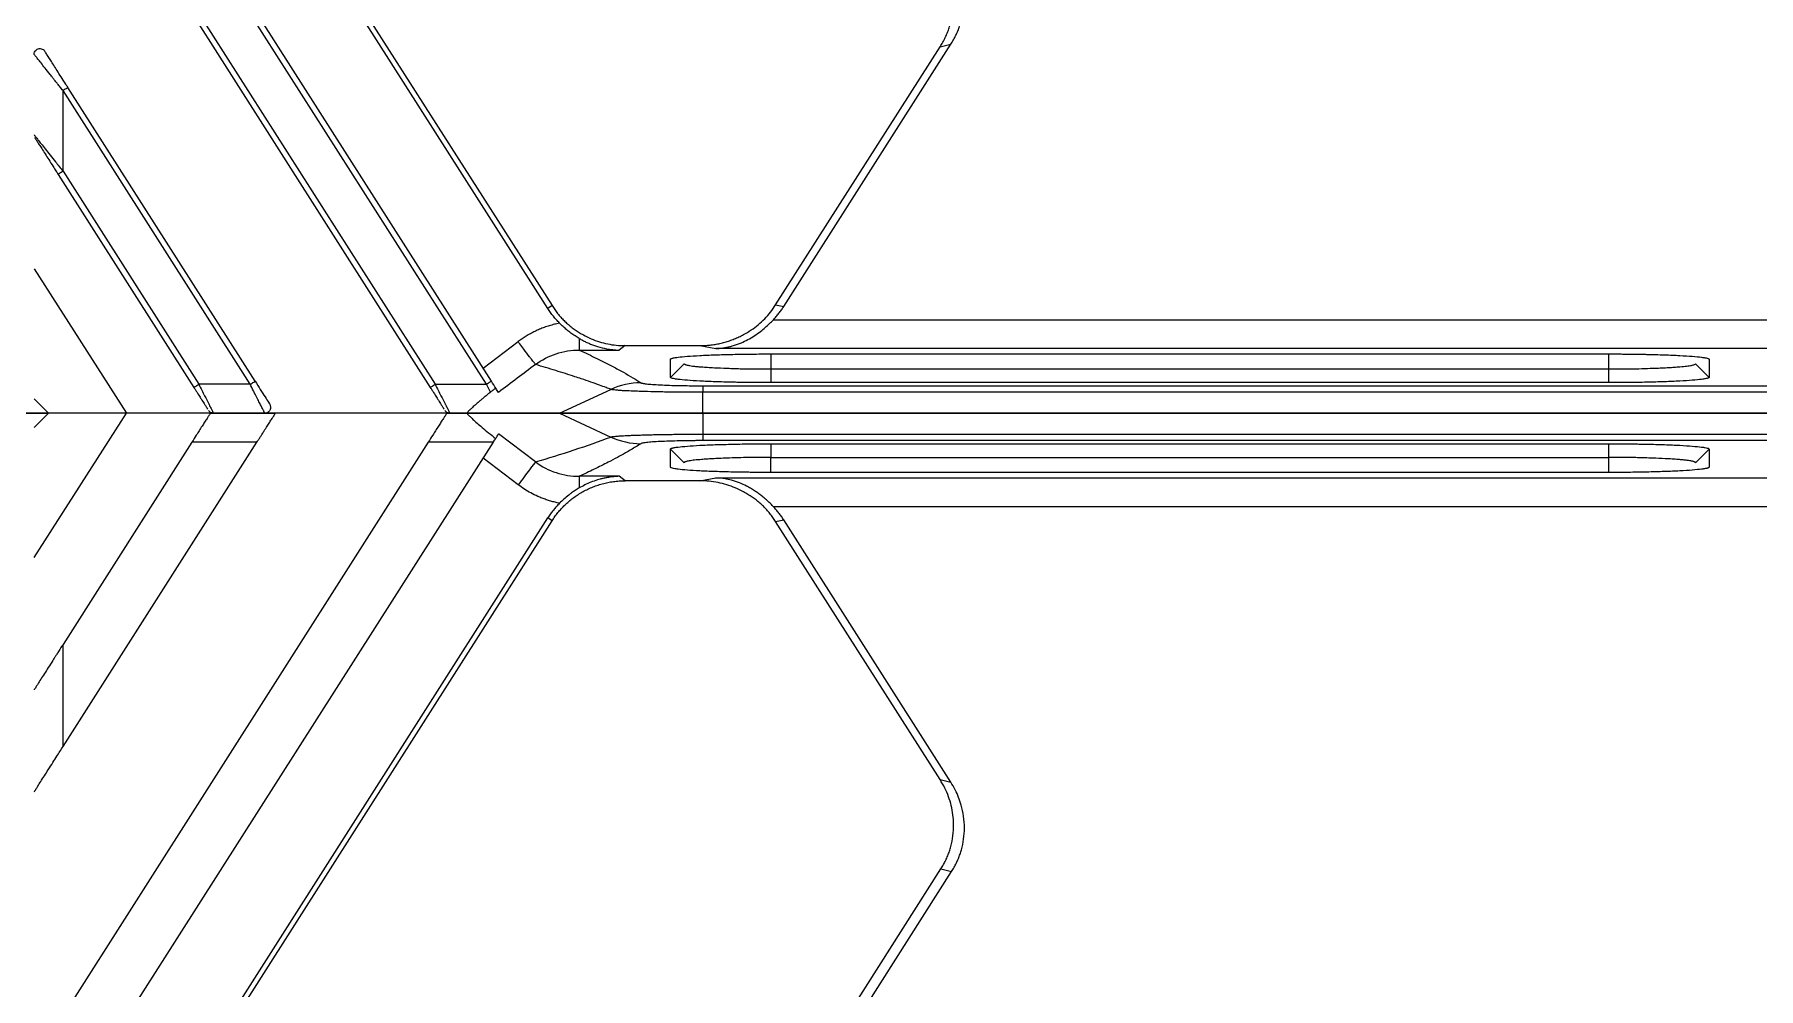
# Model space of a CAD drawing. Header units: millimetres. Extents: x 620 to 19791, y 2539 to 6969.
# Drawn here: x 17327 to 17386.6, y 5129.2 to 5162.2 of the extents above; entities that cross this region are included whole.
import ezdxf

# ---------------------------------------------------------------- set-up
doc = ezdxf.new("R2010")
doc.units = ezdxf.units.MM

# ---------------------------------------------------------------- blocks, each defined once
blk = doc.blocks.new('tugj')
at = {"color": 7, "linetype": 'Continuous', "lineweight": 25}
for p, q in [((12605.043, 5156.616), (12606.043, 5156.616)), ((12605.543, 5151.616), (12608.743, 5156.616)), ((12606.043, 5156.616), (12605.543, 5156.116)), ((12608.743, 5156.616), (12606.043, 5156.616)), ((12611.64, 5156.616), (12608.743, 5156.616)), ((12611.64, 5156.616), (12613.893, 5156.616)), ((12619.822, 5156.616), (12613.893, 5156.616)), ((12619.822, 5156.616), (12620.367, 5156.616)), ((12620.542, 5156.616), (12619.822, 5156.616)), ((12628.684, 5156.616), (12628.684, 5155.89)), ((12628.684, 5156.616), (12672.25, 5156.616)), ((12611.003, 5155.616), (12606.543, 5148.614)), ((12606.543, 5145.078), (12613.256, 5155.616)), ((12619.184, 5155.616), (12606.543, 5135.772)), ((12606.543, 5132.236), (12621.437, 5155.616)), ((12613.256, 5155.616), (12611.003, 5155.616)), ((12621.437, 5155.616), (12619.184, 5155.616)), ((12622.893, 5154.932), (12621.617, 5155.897)), ((12628.684, 5155.89), (12672.25, 5155.89)), ((12672.25, 5155.666), (12628.684, 5155.666)), ((12622.295, 5154.139), (12621.08, 5155.055)), ((12627.568, 5154.747), (12627.568, 5155.376)), ((12628.043, 5154.902), (12627.568, 5155.376)), ((12631.043, 5155.558), (12631.042, 5155.084)), ((12631.042, 5155.084), (12660.043, 5155.084)), ((12631.043, 5155.558), (12660.042, 5155.558)), ((12660.043, 5155.084), (12660.042, 5155.558)), ((12663.517, 5155.375), (12663.043, 5154.902)), ((12663.517, 5155.376), (12663.517, 5154.747)), ((12625.787, 5154.431), (12624.411, 5154.431)), ((12625.995, 5154.276), (12625.787, 5154.431)), ((12660.042, 5154.565), (12631.043, 5154.565)), ((12628.585, 5154.276), (12625.995, 5154.276)), ((12628.585, 5154.276), (12629.138, 5154.379)), ((12629.138, 5154.379), (12731.947, 5154.379)), ((12729.956, 5153.38), (12631.129, 5153.38)), ((12605.543, 5125.082), (12623.326, 5152.997)), ((12609.694, 5131.273), (12623.467, 5152.892)), ((12623.467, 5152.892), (12623.326, 5152.997)), ((12631.205, 5152.87), (12631.489, 5152.922)), ((12636.897, 5143.935), (12631.205, 5152.87)), ((12637.272, 5143.845), (12631.489, 5152.922)), ((12606.543, 5145.078), (12606.543, 5148.614)), ((12636.897, 5143.935), (12637.272, 5143.845)), ((12632.709, 5134.224), (12636.924, 5140.841)), ((12633.471, 5134.743), (12637.299, 5140.751)), ((12636.924, 5140.841), (12637.299, 5140.751)), ((12623.326, 4822.734), (12608.405, 4846.156)), ((12609.694, 4844.458), (12623.467, 4822.839)), ((12621.2, 4820.116), (12606.543, 4843.123)), ((12621.369, 4820.223), (12606.711, 4843.231)), ((12606.374, 4840.224), (12619.253, 4820.008)), ((12606.543, 4840.331), (12619.422, 4820.116)), ((12631.205, 4822.861), (12636.897, 4831.796)), ((12631.489, 4822.809), (12637.272, 4831.886)), ((12636.897, 4831.796), (12637.272, 4831.886)), ((12613.188, 4820.223), (12606.711, 4830.389)), ((12606.543, 4827.489), (12606.543, 4830.281)), ((12613.019, 4820.116), (12606.543, 4830.281)), ((12606.543, 4827.489), (12611.24, 4820.116)), ((12606.374, 4827.382), (12611.072, 4820.008)), ((12605.543, 4824.116), (12608.743, 4819.116)), ((12623.467, 4822.839), (12623.326, 4822.734)), ((12631.205, 4822.861), (12631.489, 4822.809)), ((12631.129, 4822.351), (12729.956, 4822.351)), ((12621.08, 4820.676), (12622.295, 4821.592)), ((12624.411, 4821.701), (12624.411, 4821.3)), ((12625.995, 4821.455), (12625.787, 4821.3)), ((12625.995, 4821.455), (12628.585, 4821.455)), ((12628.585, 4821.455), (12629.138, 4821.353)), ((12624.411, 4821.3), (12625.787, 4821.3)), ((12627.568, 4820.355), (12627.568, 4820.984)), ((12731.947, 4821.353), (12629.138, 4821.353)), ((12631.043, 4821.166), (12660.042, 4821.166)), ((12663.517, 4820.984), (12663.517, 4820.355)), ((12627.568, 4820.356), (12628.043, 4820.829)), ((12631.042, 4820.647), (12631.043, 4820.173)), ((12631.042, 4820.647), (12660.043, 4820.647)), ((12660.042, 4820.173), (12660.043, 4820.647)), ((12663.043, 4820.829), (12663.517, 4820.356)), ((12613.019, 4820.116), (12611.24, 4820.116)), ((12619.422, 4820.116), (12621.2, 4820.116)), ((12623.732, 4819.115), (12625.504, 4819.94)), ((12628.684, 4820.065), (12672.25, 4820.065)), ((12628.684, 4819.116), (12628.684, 4819.841)), ((12672.25, 4819.841), (12628.684, 4819.841)), ((12660.042, 4820.173), (12631.043, 4820.173)), ((12606.043, 4819.116), (12605.043, 4819.116)), ((12605.543, 4819.616), (12606.043, 4819.116)), ((12608.743, 4819.116), (12606.043, 4819.116)), ((12611.75, 4819.116), (12608.743, 4819.116)), ((12613.529, 4819.116), (12611.75, 4819.116)), ((12619.931, 4819.116), (12613.529, 4819.116)), ((12620.367, 4819.116), (12619.931, 4819.116)), ((12619.931, 4819.116), (12620.542, 4819.116)), ((12672.25, 4819.116), (12628.684, 4819.116))]:
    blk.add_line(p, q, dxfattribs=at)
at = {"color": 8, "linetype": 'Continuous', "lineweight": 25}
for p, q in [((12631.042, 5154.565), (12631.042, 5155.084)), ((12660.043, 5154.565), (12660.043, 5155.084)), ((12631.042, 4821.166), (12631.042, 4820.647)), ((12660.043, 4820.647), (12660.043, 4821.166))]:
    blk.add_line(p, q, dxfattribs=at)
at = {"color": 7, "linetype": 'Continuous', "lineweight": 25, "flags": 128}
for points in [[(12623.732, 5156.616), (12624.617, 5156.204), (12625.502, 5155.792)], [(12619.253, 4820.008), (12619.256, 4820.01), (12619.266, 4820.016), (12619.281, 4820.026), (12619.302, 4820.04), (12619.328, 4820.056), (12619.357, 4820.074), (12619.389, 4820.095), (12619.422, 4820.116)]]:
    blk.add_lwpolyline(points, dxfattribs=at)
at = {"color": 7, "linetype": 'Continuous', "lineweight": 25}
for points, knots in [([(12611.64, 5156.616), (12611.64, 5156.615), (12611.639, 5156.613), (12611.632, 5156.599), (12611.621, 5156.578), (12611.604, 5156.551), (12611.576, 5156.505), (12611.524, 5156.429), (12611.446, 5156.311), (12611.354, 5156.167), (12611.258, 5156.014), (12611.14, 5155.831), (12611.054, 5155.696), (12611.003, 5155.616)], [0, 0, 0, 0, 0.055968, 0.110252, 0.162997, 0.214361, 0.264516, 0.366616, 0.489395, 0.60523, 0.723158, 0.83333, 1, 1, 1, 1]), ([(12613.256, 5155.616), (12613.279, 5155.651), (12613.321, 5155.718), (12613.38, 5155.811), (12613.431, 5155.889), (12613.472, 5155.954), (12613.531, 5156.046), (12613.607, 5156.167), (12613.698, 5156.311), (12613.777, 5156.429), (12613.836, 5156.515), (12613.87, 5156.572), (12613.89, 5156.608), (12613.892, 5156.613), (12613.893, 5156.616)], [0, 0, 0, 0, 0.073549, 0.138036, 0.193462, 0.239827, 0.277133, 0.39503, 0.510872, 0.633619, 0.735727, 0.819896, 0.907743, 1, 1, 1, 1]), ([(12619.822, 5156.616), (12619.821, 5156.615), (12619.82, 5156.613), (12619.813, 5156.599), (12619.802, 5156.578), (12619.786, 5156.551), (12619.758, 5156.505), (12619.705, 5156.429), (12619.627, 5156.311), (12619.535, 5156.167), (12619.44, 5156.014), (12619.321, 5155.831), (12619.236, 5155.696), (12619.184, 5155.616)], [0, 0, 0, 0, 0.055968, 0.110252, 0.162997, 0.214362, 0.264516, 0.366616, 0.489395, 0.605231, 0.723159, 0.83333, 1, 1, 1, 1]), ([(12620.542, 5156.615), (12620.539, 5156.615), (12620.533, 5156.613), (12620.535, 5156.603), (12620.545, 5156.587), (12620.57, 5156.556), (12620.627, 5156.497), (12620.733, 5156.398), (12620.875, 5156.272), (12621.058, 5156.116), (12621.275, 5155.936), (12621.435, 5155.807), (12621.517, 5155.741)], [0, 0, 0, 0, 0.0447892, 0.0890592, 0.1335575, 0.1790284, 0.2801063, 0.3894024, 0.5184814, 0.6586341, 0.825277, 1, 1, 1, 1]), ([(12620.542, 5156.616), (12620.805, 5156.616), (12621.333, 5156.616), (12622.211, 5156.616), (12623.012, 5156.616), (12623.546, 5156.616), (12623.732, 5156.616)], [0, 0, 0, 0, 0.247771, 0.497694, 0.825046, 1, 1, 1, 1]), ([(12623.732, 5156.616), (12623.743, 5156.616), (12623.765, 5156.616), (12623.811, 5156.616), (12623.866, 5156.616), (12623.931, 5156.616), (12624.006, 5156.616), (12624.091, 5156.616), (12624.186, 5156.616), (12624.393, 5156.616), (12624.765, 5156.616), (12625.386, 5156.616), (12626.111, 5156.616), (12626.787, 5156.616), (12627.355, 5156.616), (12627.791, 5156.616), (12628.235, 5156.616), (12628.534, 5156.616), (12628.684, 5156.616)], [0, 0, 0, 0, 0.0312815, 0.0624437, 0.0935521, 0.1246724, 0.1558705, 0.1872116, 0.2187601, 0.250579, 0.3758482, 0.500072, 0.6243563, 0.749592, 0.8123807, 0.8747032, 0.9370724, 1, 1, 1, 1]), ([(12621.517, 5155.741), (12621.534, 5155.767), (12621.567, 5155.82), (12621.6, 5155.871), (12621.616, 5155.896)], [0, 0, 0, 0, 0.492567, 1, 1, 1, 1]), ([(12625.502, 5155.792), (12625.51, 5155.794), (12625.526, 5155.798), (12625.565, 5155.805), (12625.614, 5155.811), (12625.677, 5155.817), (12625.752, 5155.824), (12625.84, 5155.83), (12625.942, 5155.836), (12626.057, 5155.843), (12626.186, 5155.849), (12626.329, 5155.854), (12626.486, 5155.86), (12626.656, 5155.865), (12626.838, 5155.87), (12627.034, 5155.874), (12627.241, 5155.878), (12627.46, 5155.882), (12627.689, 5155.885), (12627.927, 5155.887), (12628.174, 5155.889), (12628.427, 5155.89), (12628.598, 5155.89), (12628.684, 5155.89)], [0, 0, 0, 0, 0.039853, 0.08055, 0.122049, 0.164332, 0.207401, 0.251245, 0.29586, 0.341241, 0.387385, 0.434286, 0.481942, 0.530351, 0.579512, 0.629425, 0.680092, 0.731517, 0.783708, 0.836663, 0.890407, 0.944891, 1, 1, 1, 1]), ([(12628.684, 5155.666), (12628.638, 5155.666), (12628.548, 5155.666), (12628.413, 5155.665), (12628.28, 5155.664), (12628.148, 5155.662), (12628.018, 5155.66), (12627.806, 5155.656), (12627.524, 5155.649), (12627.204, 5155.635), (12626.936, 5155.62), (12626.754, 5155.603), (12626.639, 5155.588), (12626.569, 5155.575), (12626.551, 5155.565), (12626.542, 5155.561)], [0, 0, 0, 0, 0.0422031, 0.0840711, 0.1257725, 0.1674782, 0.2093587, 0.2515826, 0.3767743, 0.5022703, 0.626909, 0.7518408, 0.8347633, 0.9170582, 1, 1, 1, 1]), ([(12626.542, 5155.561), (12626.485, 5155.525), (12626.373, 5155.454), (12626.196, 5155.347), (12625.984, 5155.224), (12625.726, 5155.082), (12625.366, 5154.893), (12624.931, 5154.675), (12624.584, 5154.512), (12624.411, 5154.431)], [0, 0, 0, 0, 0.094784, 0.188832, 0.282144, 0.42077, 0.566811, 0.78421, 1, 1, 1, 1]), ([(12627.568, 5155.376), (12627.569, 5155.379), (12627.571, 5155.386), (12627.588, 5155.396), (12627.614, 5155.406), (12627.652, 5155.415), (12627.699, 5155.425), (12627.758, 5155.435), (12627.885, 5155.452), (12628.13, 5155.477), (12628.569, 5155.505), (12629.105, 5155.528), (12629.617, 5155.542), (12630.047, 5155.55), (12630.374, 5155.555), (12630.706, 5155.557), (12630.93, 5155.558), (12631.043, 5155.558)], [0, 0, 0, 0, 0.035367, 0.070513, 0.105548, 0.140581, 0.175722, 0.21108, 0.246761, 0.374246, 0.499999, 0.625691, 0.753247, 0.815374, 0.876818, 0.938164, 1, 1, 1, 1]), ([(12631.042, 5155.084), (12630.999, 5155.084), (12630.876, 5155.084), (12630.684, 5155.085), (12630.477, 5155.084), (12630.217, 5155.081), (12629.893, 5155.072), (12629.457, 5155.057), (12629.095, 5155.043), (12628.82, 5155.026), (12628.607, 5155.01), (12628.435, 5154.995), (12628.3, 5154.979), (12628.188, 5154.962), (12628.098, 5154.94), (12628.049, 5154.919), (12628.045, 5154.907), (12628.043, 5154.902)], [0, 0, 0, 0, 0.027422, 0.078341, 0.122789, 0.160512, 0.248311, 0.33976, 0.470474, 0.53048, 0.587892, 0.68438, 0.731983, 0.781722, 0.87758, 0.950322, 1, 1, 1, 1]), ([(12660.042, 5155.558), (12660.107, 5155.558), (12660.235, 5155.558), (12660.427, 5155.557), (12660.616, 5155.555), (12660.804, 5155.553), (12660.99, 5155.551), (12661.174, 5155.548), (12661.511, 5155.541), (12661.98, 5155.528), (12662.516, 5155.505), (12662.955, 5155.477), (12663.222, 5155.45), (12663.376, 5155.428), (12663.457, 5155.411), (12663.507, 5155.393), (12663.514, 5155.381), (12663.517, 5155.376)], [0, 0, 0, 0, 0.035389, 0.07055, 0.105593, 0.140627, 0.175763, 0.211107, 0.246769, 0.374209, 0.499992, 0.625646, 0.753235, 0.815421, 0.876887, 0.938217, 1, 1, 1, 1]), ([(12663.042, 5154.902), (12663.041, 5154.906), (12663.04, 5154.913), (12663.024, 5154.923), (12662.999, 5154.934), (12662.95, 5154.95), (12662.871, 5154.966), (12662.75, 5154.984), (12662.617, 5154.998), (12662.445, 5155.012), (12662.242, 5155.028), (12661.952, 5155.045), (12661.552, 5155.059), (12661.135, 5155.074), (12660.787, 5155.082), (12660.536, 5155.085), (12660.287, 5155.085), (12660.124, 5155.084), (12660.043, 5155.084)], [0, 0, 0, 0, 0.036028, 0.072495, 0.109413, 0.146785, 0.230278, 0.280774, 0.345311, 0.409736, 0.477199, 0.548468, 0.664987, 0.785101, 0.840175, 0.896589, 0.948315, 1, 1, 1, 1]), ([(12622.893, 5154.932), (12622.874, 5154.907), (12622.72, 5154.703), (12622.438, 5154.329), (12622.295, 5154.139)], [0, 0, 0, 0, 0.5, 0.9907223, 0.9907223, 0.9907223, 0.9907223]), ([(12622.893, 5154.933), (12623.11, 5154.77), (12623.353, 5154.643), (12623.868, 5154.473), (12624.14, 5154.43), (12624.411, 5154.431)], [0, 0, 0, 0, 0.5, 0.5, 1, 1, 1, 1]), ([(12625.787, 5154.431), (12625.735, 5154.428), (12625.634, 5154.424), (12625.49, 5154.407), (12625.359, 5154.385), (12625.242, 5154.361), (12625.139, 5154.335), (12624.996, 5154.294), (12624.817, 5154.231), (12624.606, 5154.138), (12624.474, 5154.065), (12624.411, 5154.03)], [0, 0, 0, 0, 0.112482, 0.215498, 0.309048, 0.393135, 0.467762, 0.532933, 0.702481, 0.858101, 1, 1, 1, 1]), ([(12624.411, 5154.431), (12624.411, 5154.423), (12624.411, 5154.383), (12624.411, 5154.245), (12624.411, 5154.147), (12624.411, 5154.03)], [0, 0, 0, 0, 0.5, 0.5, 1, 1, 1, 1]), ([(12631.043, 5154.565), (12630.979, 5154.565), (12630.85, 5154.565), (12630.659, 5154.566), (12630.47, 5154.567), (12630.282, 5154.569), (12630.096, 5154.572), (12629.912, 5154.575), (12629.574, 5154.581), (12629.106, 5154.594), (12628.569, 5154.617), (12628.13, 5154.645), (12627.863, 5154.672), (12627.71, 5154.695), (12627.629, 5154.712), (12627.578, 5154.729), (12627.572, 5154.741), (12627.568, 5154.747)], [0, 0, 0, 0, 0.035364, 0.070508, 0.10554, 0.140571, 0.175709, 0.211065, 0.246743, 0.374209, 0.49997, 0.625636, 0.753235, 0.815426, 0.876893, 0.938222, 1, 1, 1, 1]), ([(12663.517, 5154.747), (12663.516, 5154.744), (12663.514, 5154.737), (12663.497, 5154.727), (12663.471, 5154.717), (12663.434, 5154.707), (12663.386, 5154.697), (12663.328, 5154.688), (12663.2, 5154.67), (12662.955, 5154.645), (12662.516, 5154.617), (12661.98, 5154.594), (12661.468, 5154.58), (12661.038, 5154.572), (12660.711, 5154.568), (12660.379, 5154.565), (12660.155, 5154.565), (12660.042, 5154.565)], [0, 0, 0, 0, 0.035354, 0.07049, 0.105517, 0.140544, 0.175682, 0.211039, 0.246722, 0.37424, 0.500005, 0.625682, 0.753271, 0.815424, 0.876874, 0.938203, 1, 1, 1, 1]), ([(12623.728, 5153.499), (12623.676, 5153.51), (12623.573, 5153.532), (12623.421, 5153.573), (12623.27, 5153.621), (12623.121, 5153.675), (12622.942, 5153.751), (12622.736, 5153.852), (12622.508, 5153.985), (12622.366, 5154.087), (12622.295, 5154.139)], [0, 0, 0, 0, 0.099916, 0.199673, 0.299476, 0.399527, 0.50003, 0.667548, 0.833887, 1, 1, 1, 1]), ([(12623.467, 5152.892), (12623.499, 5152.94), (12623.563, 5153.038), (12623.671, 5153.177), (12623.787, 5153.311), (12623.913, 5153.44), (12624.047, 5153.562), (12624.19, 5153.676), (12624.342, 5153.783), (12624.501, 5153.881), (12624.668, 5153.97), (12624.842, 5154.049), (12625.022, 5154.117), (12625.208, 5154.174), (12625.399, 5154.219), (12625.594, 5154.252), (12625.793, 5154.273), (12625.927, 5154.275), (12625.995, 5154.276)], [0, 0, 0, 0, 0.057911, 0.116427, 0.175549, 0.235278, 0.295618, 0.356568, 0.418132, 0.480309, 0.543102, 0.606512, 0.67054, 0.735188, 0.800457, 0.866347, 0.932861, 1, 1, 1, 1]), ([(12624.411, 5154.03), (12624.363, 5154.001), (12624.273, 5153.947), (12624.152, 5153.863), (12624.021, 5153.764), (12623.88, 5153.647), (12623.777, 5153.547), (12623.728, 5153.499)], [0, 0, 0, 0, 0.201328, 0.374361, 0.519294, 0.769955, 1, 1, 1, 1]), ([(12631.205, 5152.87), (12631.173, 5152.917), (12631.111, 5153.011), (12631.009, 5153.145), (12630.899, 5153.273), (12630.783, 5153.394), (12630.66, 5153.508), (12630.53, 5153.615), (12630.392, 5153.715), (12630.248, 5153.809), (12630.056, 5153.92), (12629.814, 5154.036), (12629.518, 5154.144), (12629.214, 5154.22), (12628.902, 5154.268), (12628.691, 5154.274), (12628.585, 5154.276)], [0, 0, 0, 0, 0.054765, 0.109086, 0.163137, 0.217099, 0.271151, 0.325472, 0.380238, 0.435622, 0.49179, 0.594189, 0.695187, 0.795804, 0.897071, 1, 1, 1, 1]), ([(12631.129, 5153.38), (12631.099, 5153.411), (12631.036, 5153.476), (12630.937, 5153.57), (12630.832, 5153.664), (12630.719, 5153.757), (12630.6, 5153.847), (12630.473, 5153.935), (12630.339, 5154.018), (12630.166, 5154.113), (12629.946, 5154.213), (12629.697, 5154.296), (12629.424, 5154.358), (12629.244, 5154.371), (12629.138, 5154.379)], [0, 0, 0, 0, 0.052526, 0.107201, 0.16419, 0.223637, 0.285667, 0.350393, 0.417914, 0.488315, 0.607343, 0.742282, 0.848748, 1, 1, 1, 1]), ([(12623.728, 5153.499), (12623.691, 5153.46), (12623.616, 5153.383), (12623.512, 5153.259), (12623.415, 5153.131), (12623.355, 5153.041), (12623.326, 5152.997)], [0, 0, 0, 0, 0.250243, 0.50032, 0.750237, 1, 1, 1, 1]), ([(12631.489, 5152.922), (12631.463, 5152.962), (12631.41, 5153.043), (12631.323, 5153.159), (12631.23, 5153.272), (12631.163, 5153.344), (12631.129, 5153.38)], [0, 0, 0, 0, 0.246384, 0.495154, 0.746347, 1, 1, 1, 1]), ([(12606.543, 5148.614), (12606.511, 5148.564), (12606.452, 5148.472), (12606.37, 5148.343), (12606.3, 5148.232), (12606.242, 5148.14), (12606.154, 5148), (12606.039, 5147.821), (12605.898, 5147.601), (12605.772, 5147.408), (12605.679, 5147.261), (12605.62, 5147.16), (12605.581, 5147.094), (12605.549, 5147.052), (12605.545, 5147.047), (12605.543, 5147.044)], [0, 0, 0, 0, 0.076408, 0.143264, 0.200569, 0.248324, 0.286531, 0.419799, 0.534069, 0.651314, 0.759619, 0.819962, 0.870152, 0.932977, 1, 1, 1, 1]), ([(12605.543, 5143.508), (12605.543, 5143.509), (12605.544, 5143.51), (12605.553, 5143.521), (12605.567, 5143.539), (12605.588, 5143.57), (12605.62, 5143.624), (12605.679, 5143.724), (12605.772, 5143.872), (12605.898, 5144.065), (12606.039, 5144.285), (12606.184, 5144.511), (12606.353, 5144.781), (12606.471, 5144.966), (12606.543, 5145.078)], [0, 0, 0, 0, 0.034267, 0.067135, 0.098949, 0.13009, 0.180259, 0.240606, 0.34888, 0.466121, 0.580357, 0.713621, 0.826984, 1, 1, 1, 1]), ([(12636.924, 5140.841), (12636.955, 5140.89), (12637.015, 5140.989), (12637.095, 5141.142), (12637.164, 5141.297), (12637.223, 5141.454), (12637.294, 5141.683), (12637.354, 5141.995), (12637.373, 5142.365), (12637.35, 5142.714), (12637.292, 5143.034), (12637.197, 5143.345), (12637.068, 5143.649), (12636.954, 5143.839), (12636.897, 5143.935)], [0, 0, 0, 0, 0.053507, 0.106096, 0.15795, 0.209259, 0.260221, 0.377884, 0.499202, 0.599454, 0.69839, 0.797284, 0.89741, 1, 1, 1, 1]), ([(12637.299, 5140.751), (12637.329, 5140.8), (12637.388, 5140.897), (12637.465, 5141.048), (12637.533, 5141.2), (12637.591, 5141.353), (12637.66, 5141.576), (12637.723, 5141.879), (12637.75, 5142.268), (12637.722, 5142.664), (12637.647, 5143.017), (12637.543, 5143.322), (12637.425, 5143.588), (12637.324, 5143.758), (12637.272, 5143.845)], [0, 0, 0, 0, 0.052578, 0.104316, 0.155234, 0.205355, 0.254702, 0.369805, 0.488557, 0.611311, 0.733363, 0.818242, 0.907098, 1, 1, 1, 1]), ([(12636.897, 4831.796), (12636.93, 4831.85), (12636.995, 4831.955), (12637.08, 4832.12), (12637.154, 4832.286), (12637.217, 4832.456), (12637.269, 4832.628), (12637.31, 4832.803), (12637.341, 4832.981), (12637.36, 4833.161), (12637.37, 4833.414), (12637.354, 4833.736), (12637.287, 4834.084), (12637.187, 4834.384), (12637.072, 4834.644), (12636.974, 4834.807), (12636.924, 4834.89)], [0, 0, 0, 0, 0.05735, 0.113786, 0.169511, 0.224733, 0.279668, 0.334535, 0.389555, 0.444944, 0.500917, 0.622068, 0.739873, 0.824884, 0.911299, 1, 1, 1, 1]), ([(12637.272, 4831.886), (12637.303, 4831.937), (12637.365, 4832.038), (12637.446, 4832.194), (12637.516, 4832.349), (12637.576, 4832.504), (12637.649, 4832.732), (12637.717, 4833.041), (12637.74, 4833.313), (12637.741, 4833.585), (12637.723, 4833.852), (12637.653, 4834.19), (12637.555, 4834.483), (12637.444, 4834.737), (12637.348, 4834.898), (12637.299, 4834.98)], [0, 0, 0, 0, 0.055047, 0.108676, 0.1609, 0.211732, 0.261187, 0.380805, 0.50091, 0.511516, 0.63026, 0.745367, 0.828013, 0.912856, 1, 1, 1, 1]), ([(12605.543, 4831.537), (12605.543, 4831.569), (12605.55, 4831.607), (12605.597, 4831.68), (12605.637, 4831.714), (12605.731, 4831.743), (12605.783, 4831.738), (12605.863, 4831.702), (12605.891, 4831.674), (12605.909, 4831.648)], [0, 0, 0, 0, 0.25, 0.25, 0.5, 0.5, 0.75, 0.75, 1, 1, 1, 1]), ([(12606.711, 4830.389), (12606.687, 4830.427), (12606.632, 4830.512), (12606.528, 4830.676), (12606.408, 4830.865), (12606.28, 4831.066), (12606.168, 4831.242), (12606.068, 4831.399), (12605.996, 4831.511), (12605.956, 4831.575), (12605.93, 4831.615), (12605.914, 4831.641), (12605.91, 4831.646), (12605.909, 4831.648)], [0, 0, 0, 0, 0.073379, 0.166317, 0.31685, 0.443714, 0.569603, 0.682086, 0.79821, 0.857293, 0.883075, 0.958824, 1, 1, 1, 1]), ([(12606.543, 4830.281), (12606.51, 4830.322), (12606.448, 4830.4), (12606.359, 4830.511), (12606.279, 4830.611), (12606.21, 4830.698), (12606.15, 4830.774), (12606.053, 4830.897), (12605.926, 4831.055), (12605.784, 4831.234), (12605.674, 4831.372), (12605.604, 4831.459), (12605.566, 4831.507), (12605.546, 4831.532), (12605.544, 4831.535), (12605.543, 4831.537)], [0, 0, 0, 0, 0.075863, 0.144748, 0.206658, 0.261596, 0.309565, 0.350571, 0.497667, 0.622606, 0.734593, 0.833402, 0.89095, 0.946161, 1, 1, 1, 1]), ([(12606.711, 4830.389), (12606.711, 4830.389), (12606.701, 4830.382), (12606.642, 4830.345), (12606.592, 4830.313), (12606.543, 4830.281)], [0, 0, 0, 0, 0.5, 0.5, 1, 1, 1, 1]), ([(12605.543, 4828.745), (12605.543, 4828.745), (12605.544, 4828.744), (12605.551, 4828.735), (12605.562, 4828.72), (12605.579, 4828.7), (12605.612, 4828.659), (12605.676, 4828.577), (12605.787, 4828.439), (12605.93, 4828.259), (12606.097, 4828.05), (12606.304, 4827.788), (12606.454, 4827.6), (12606.543, 4827.489)], [0, 0, 0, 0, 0.032526, 0.065417, 0.0989, 0.133188, 0.168481, 0.267866, 0.380644, 0.50535, 0.652148, 0.794989, 1, 1, 1, 1]), ([(12605.564, 4828.655), (12605.567, 4828.65), (12605.573, 4828.639), (12605.597, 4828.602), (12605.642, 4828.53), (12605.718, 4828.412), (12605.813, 4828.263), (12605.923, 4828.089), (12606.055, 4827.882), (12606.181, 4827.685), (12606.29, 4827.513), (12606.348, 4827.422), (12606.374, 4827.382)], [0, 0, 0, 0, 0.048093, 0.101014, 0.198434, 0.302298, 0.407371, 0.537427, 0.66787, 0.824205, 0.922051, 1, 1, 1, 1]), ([(12606.543, 4827.489), (12606.503, 4827.464), (12606.456, 4827.434), (12606.39, 4827.393), (12606.374, 4827.382), (12606.374, 4827.382)], [0, 0, 0, 0, 0.5, 0.5, 1, 1, 1, 1]), ([(12623.728, 4822.232), (12623.691, 4822.271), (12623.616, 4822.348), (12623.512, 4822.472), (12623.415, 4822.6), (12623.356, 4822.69), (12623.326, 4822.734)], [0, 0, 0, 0, 0.250372, 0.500009, 0.749641, 1, 1, 1, 1]), ([(12623.467, 4822.839), (12623.498, 4822.792), (12623.559, 4822.699), (12623.661, 4822.566), (12623.768, 4822.439), (12623.883, 4822.319), (12624.004, 4822.206), (12624.131, 4822.1), (12624.265, 4822.001), (12624.405, 4821.909), (12624.59, 4821.801), (12624.823, 4821.687), (12625.105, 4821.583), (12625.395, 4821.509), (12625.692, 4821.463), (12625.893, 4821.457), (12625.995, 4821.455)], [0, 0, 0, 0, 0.056143, 0.111718, 0.166898, 0.221857, 0.276775, 0.33183, 0.387197, 0.443052, 0.499563, 0.600815, 0.70046, 0.799517, 0.899022, 1, 1, 1, 1]), ([(12628.585, 4821.455), (12628.644, 4821.456), (12628.762, 4821.457), (12628.937, 4821.472), (12629.11, 4821.495), (12629.281, 4821.528), (12629.449, 4821.571), (12629.615, 4821.622), (12629.778, 4821.684), (12629.938, 4821.754), (12630.136, 4821.854), (12630.363, 4821.991), (12630.609, 4822.175), (12630.832, 4822.382), (12631.034, 4822.609), (12631.147, 4822.777), (12631.205, 4822.861)], [0, 0, 0, 0, 0.057364, 0.114084, 0.170327, 0.226264, 0.282072, 0.337925, 0.394, 0.450471, 0.507507, 0.6081, 0.706617, 0.804074, 0.901518, 1, 1, 1, 1]), ([(12631.129, 4822.351), (12631.163, 4822.387), (12631.23, 4822.459), (12631.323, 4822.572), (12631.41, 4822.688), (12631.463, 4822.769), (12631.489, 4822.809)], [0, 0, 0, 0, 0.2536531, 0.5048461, 0.7536159, 1, 1, 1, 1]), ([(12623.728, 4822.232), (12623.668, 4822.219), (12623.548, 4822.194), (12623.372, 4822.144), (12623.201, 4822.087), (12623.036, 4822.021), (12622.876, 4821.949), (12622.721, 4821.869), (12622.573, 4821.783), (12622.43, 4821.692), (12622.34, 4821.625), (12622.295, 4821.592)], [0, 0, 0, 0, 0.116703, 0.232009, 0.345917, 0.458428, 0.569541, 0.679252, 0.787567, 0.894491, 1, 1, 1, 1]), ([(12624.411, 4821.701), (12624.362, 4821.73), (12624.263, 4821.789), (12624.121, 4821.889), (12623.984, 4821.997), (12623.852, 4822.111), (12623.769, 4822.192), (12623.728, 4822.232)], [0, 0, 0, 0, 0.206303, 0.410066, 0.61098, 0.808113, 1, 1, 1, 1]), ([(12629.138, 4821.353), (12629.188, 4821.355), (12629.284, 4821.36), (12629.421, 4821.378), (12629.544, 4821.401), (12629.652, 4821.427), (12629.811, 4821.472), (12630.007, 4821.544), (12630.246, 4821.659), (12630.469, 4821.791), (12630.67, 4821.934), (12630.845, 4822.077), (12630.993, 4822.212), (12631.085, 4822.306), (12631.129, 4822.351)], [0, 0, 0, 0, 0.071701, 0.136956, 0.195766, 0.248132, 0.294057, 0.425057, 0.534613, 0.647549, 0.757777, 0.843454, 0.924049, 1, 1, 1, 1]), ([(12622.895, 4820.801), (12622.892, 4820.804), (12622.886, 4820.811), (12622.87, 4820.832), (12622.844, 4820.865), (12622.807, 4820.914), (12622.756, 4820.981), (12622.659, 4821.11), (12622.521, 4821.293), (12622.38, 4821.481), (12622.313, 4821.569), (12622.295, 4821.592)], [0, 0, 0, 0, 0.056365, 0.123193, 0.200682, 0.289076, 0.388554, 0.499078, 0.770493, 0.937622, 1, 1, 1, 1]), ([(12624.411, 4821.701), (12624.449, 4821.68), (12624.525, 4821.636), (12624.645, 4821.577), (12624.772, 4821.521), (12624.906, 4821.468), (12625.101, 4821.404), (12625.394, 4821.33), (12625.643, 4821.311), (12625.787, 4821.3)], [0, 0, 0, 0, 0.084262, 0.173181, 0.266811, 0.365196, 0.468375, 0.691194, 1, 1, 1, 1]), ([(12622.895, 4820.8), (12623.112, 4820.962), (12623.355, 4821.089), (12623.869, 4821.258), (12624.14, 4821.301), (12624.411, 4821.3)], [0, 0, 0, 0, 0.5, 0.5, 1, 1, 1, 1]), ([(12624.411, 4821.3), (12624.515, 4821.252), (12624.721, 4821.156), (12625.016, 4821.012), (12625.298, 4820.872), (12625.609, 4820.711), (12625.934, 4820.536), (12626.262, 4820.348), (12626.451, 4820.228), (12626.542, 4820.17)], [0, 0, 0, 0, 0.128858, 0.255663, 0.380416, 0.503118, 0.681216, 0.846841, 1, 1, 1, 1]), ([(12627.568, 4820.984), (12627.569, 4820.988), (12627.571, 4820.994), (12627.588, 4821.004), (12627.614, 4821.014), (12627.652, 4821.024), (12627.699, 4821.034), (12627.758, 4821.043), (12627.885, 4821.061), (12628.13, 4821.086), (12628.569, 4821.114), (12629.105, 4821.137), (12629.617, 4821.151), (12630.048, 4821.159), (12630.374, 4821.163), (12630.707, 4821.166), (12630.931, 4821.166), (12631.043, 4821.166)], [0, 0, 0, 0, 0.035358, 0.070497, 0.105527, 0.140556, 0.175695, 0.211051, 0.246733, 0.374241, 0.500007, 0.625685, 0.753274, 0.815426, 0.876875, 0.938204, 1, 1, 1, 1]), ([(12660.042, 4821.166), (12660.107, 4821.166), (12660.235, 4821.166), (12660.426, 4821.165), (12660.616, 4821.164), (12660.803, 4821.162), (12660.989, 4821.159), (12661.173, 4821.156), (12661.511, 4821.15), (12661.98, 4821.137), (12662.516, 4821.114), (12662.955, 4821.086), (12663.222, 4821.059), (12663.376, 4821.036), (12663.457, 4821.019), (12663.507, 4821.002), (12663.514, 4820.99), (12663.517, 4820.984)], [0, 0, 0, 0, 0.035366, 0.070511, 0.105545, 0.140577, 0.175717, 0.211074, 0.246755, 0.374228, 0.499996, 0.625662, 0.753272, 0.815458, 0.876918, 0.938235, 1, 1, 1, 1]), ([(12622.895, 4820.801), (12622.683, 4820.642), (12622.256, 4820.321), (12621.83, 4819.998), (12621.616, 4819.835)], [0, 0, 0, 0, 0.495622, 1, 1, 1, 1]), ([(12625.504, 4819.94), (12625.45, 4819.961), (12625.322, 4820.009), (12625.093, 4820.093), (12624.806, 4820.194), (12624.521, 4820.291), (12624.119, 4820.425), (12623.598, 4820.592), (12623.13, 4820.731), (12622.895, 4820.801)], [0, 0, 0, 0, 0.070655, 0.165678, 0.285641, 0.417222, 0.499934, 0.748277, 1, 1, 1, 1]), ([(12631.043, 4820.173), (12630.978, 4820.173), (12630.85, 4820.173), (12630.659, 4820.174), (12630.469, 4820.176), (12630.281, 4820.178), (12630.096, 4820.18), (12629.912, 4820.183), (12629.574, 4820.19), (12629.105, 4820.203), (12628.569, 4820.226), (12628.13, 4820.254), (12627.863, 4820.281), (12627.71, 4820.303), (12627.629, 4820.32), (12627.578, 4820.338), (12627.572, 4820.35), (12627.568, 4820.355)], [0, 0, 0, 0, 0.035389, 0.07055, 0.105593, 0.140626, 0.175761, 0.211106, 0.246767, 0.374207, 0.499992, 0.625647, 0.753227, 0.81541, 0.876877, 0.938211, 1, 1, 1, 1]), ([(12628.043, 4820.829), (12628.044, 4820.826), (12628.046, 4820.819), (12628.061, 4820.808), (12628.086, 4820.797), (12628.136, 4820.781), (12628.214, 4820.765), (12628.335, 4820.747), (12628.468, 4820.733), (12628.64, 4820.719), (12628.844, 4820.703), (12629.134, 4820.686), (12629.533, 4820.672), (12629.95, 4820.657), (12630.298, 4820.649), (12630.549, 4820.646), (12630.799, 4820.646), (12630.961, 4820.647), (12631.042, 4820.647)], [0, 0, 0, 0, 0.035999, 0.072455, 0.109378, 0.146773, 0.230252, 0.280754, 0.345292, 0.409719, 0.477183, 0.548452, 0.664975, 0.785095, 0.840171, 0.896586, 0.948313, 1, 1, 1, 1]), ([(12663.517, 4820.355), (12663.516, 4820.352), (12663.514, 4820.345), (12663.497, 4820.335), (12663.471, 4820.325), (12663.434, 4820.316), (12663.386, 4820.306), (12663.328, 4820.296), (12663.2, 4820.279), (12662.955, 4820.254), (12662.516, 4820.226), (12661.98, 4820.203), (12661.469, 4820.189), (12661.038, 4820.181), (12660.711, 4820.176), (12660.379, 4820.174), (12660.155, 4820.173), (12660.042, 4820.173)], [0, 0, 0, 0, 0.035364, 0.070508, 0.105541, 0.140574, 0.175715, 0.211074, 0.246757, 0.37425, 0.500002, 0.625692, 0.753247, 0.815374, 0.876818, 0.938164, 1, 1, 1, 1]), ([(12660.043, 4820.647), (12660.086, 4820.647), (12660.209, 4820.647), (12660.401, 4820.646), (12660.608, 4820.647), (12660.869, 4820.65), (12661.192, 4820.659), (12661.628, 4820.674), (12661.991, 4820.688), (12662.266, 4820.705), (12662.479, 4820.721), (12662.65, 4820.736), (12662.785, 4820.752), (12662.897, 4820.769), (12662.987, 4820.791), (12663.036, 4820.812), (12663.041, 4820.824), (12663.042, 4820.829)], [0, 0, 0, 0, 0.027422, 0.078339, 0.122787, 0.160509, 0.248307, 0.339754, 0.470465, 0.53047, 0.58788, 0.684362, 0.731963, 0.781703, 0.877339, 0.950087, 1, 1, 1, 1]), ([(12611.072, 4820.008), (12611.072, 4820.008), (12611.088, 4820.019), (12611.154, 4820.061), (12611.201, 4820.09), (12611.24, 4820.116)], [0, 0, 0, 0, 0.5, 0.5, 1, 1, 1, 1]), ([(12611.072, 4820.008), (12611.089, 4819.98), (12611.128, 4819.919), (12611.202, 4819.804), (12611.279, 4819.683), (12611.37, 4819.54), (12611.448, 4819.417), (12611.514, 4819.314), (12611.539, 4819.274), (12611.55, 4819.256)], [0, 0, 0, 0, 0.090999, 0.198333, 0.379255, 0.495579, 0.710073, 0.872566, 1, 1, 1, 1]), ([(12613.019, 4820.116), (12613.064, 4820.144), (12613.113, 4820.175), (12613.175, 4820.215), (12613.188, 4820.223), (12613.188, 4820.223)], [0, 0, 0, 0, 0.5, 0.5, 1, 1, 1, 1]), ([(12613.529, 4819.116), (12613.528, 4819.116), (12613.528, 4819.117), (12613.523, 4819.127), (12613.515, 4819.143), (12613.504, 4819.164), (12613.483, 4819.205), (12613.445, 4819.28), (12613.382, 4819.403), (12613.304, 4819.555), (12613.221, 4819.719), (12613.124, 4819.908), (12613.058, 4820.039), (12613.019, 4820.116)], [0, 0, 0, 0, 0.04732, 0.094848, 0.142655, 0.190814, 0.239396, 0.356488, 0.482454, 0.602276, 0.736363, 0.846018, 1, 1, 1, 1]), ([(12613.188, 4820.223), (12613.312, 4820.028), (12613.437, 4819.831), (12613.583, 4819.602), (12613.624, 4819.538), (12613.681, 4819.448), (12613.697, 4819.423), (12613.697, 4819.423)], [0, 0, 0, 0, 0.5, 0.5, 0.75, 0.75, 1, 1, 1, 1]), ([(12619.253, 4820.008), (12619.271, 4819.98), (12619.309, 4819.919), (12619.383, 4819.804), (12619.46, 4819.683), (12619.551, 4819.54), (12619.63, 4819.417), (12619.695, 4819.314), (12619.72, 4819.274), (12619.732, 4819.256)], [0, 0, 0, 0, 0.091004, 0.19834, 0.379266, 0.495576, 0.710081, 0.872537, 1, 1, 1, 1]), ([(12621.338, 4819.846), (12621.303, 4819.817), (12621.234, 4819.761), (12621.134, 4819.679), (12621.039, 4819.599), (12620.927, 4819.504), (12620.805, 4819.399), (12620.689, 4819.294), (12620.604, 4819.212), (12620.553, 4819.156), (12620.529, 4819.122), (12620.538, 4819.118), (12620.542, 4819.116)], [0, 0, 0, 0, 0.086938, 0.171387, 0.253711, 0.334317, 0.473798, 0.602436, 0.712676, 0.815733, 0.907621, 1, 1, 1, 1]), ([(12621.369, 4820.223), (12621.369, 4820.223), (12621.351, 4820.212), (12621.288, 4820.171), (12621.245, 4820.144), (12621.2, 4820.116)], [0, 0, 0, 0, 0.5, 0.5, 1, 1, 1, 1]), ([(12621.481, 4819.95), (12621.472, 4819.945), (12621.456, 4819.935), (12621.423, 4819.911), (12621.382, 4819.882), (12621.353, 4819.858), (12621.338, 4819.846)], [0, 0, 0, 0, 0.212889, 0.419134, 0.707392, 1, 1, 1, 1]), ([(12621.529, 4819.971), (12621.528, 4819.971), (12621.526, 4819.973), (12621.516, 4819.97), (12621.501, 4819.962), (12621.488, 4819.954), (12621.481, 4819.95)], [0, 0, 0, 0, 0.259666, 0.507008, 0.750761, 1, 1, 1, 1]), ([(12621.616, 4819.835), (12621.601, 4819.858), (12621.573, 4819.903), (12621.544, 4819.948), (12621.529, 4819.971)], [0, 0, 0, 0, 0.507734, 1, 1, 1, 1]), ([(12628.684, 4819.841), (12628.63, 4819.841), (12628.523, 4819.841), (12628.363, 4819.841), (12628.204, 4819.842), (12628.031, 4819.844), (12627.79, 4819.845), (12627.519, 4819.847), (12627.24, 4819.851), (12626.914, 4819.858), (12626.647, 4819.868), (12626.36, 4819.876), (12626.168, 4819.883), (12625.974, 4819.891), (12625.833, 4819.9), (12625.712, 4819.91), (12625.617, 4819.92), (12625.544, 4819.93), (12625.518, 4819.937), (12625.504, 4819.94)], [0, 0, 0, 0, 0.034268, 0.068586, 0.10292, 0.137247, 0.18153, 0.261658, 0.319354, 0.377825, 0.502385, 0.535146, 0.629517, 0.687222, 0.750623, 0.812873, 0.875229, 0.937658, 1, 1, 1, 1]), ([(12626.542, 4820.17), (12626.546, 4820.168), (12626.553, 4820.163), (12626.575, 4820.157), (12626.605, 4820.15), (12626.642, 4820.143), (12626.688, 4820.136), (12626.777, 4820.126), (12626.936, 4820.112), (12627.204, 4820.096), (12627.524, 4820.082), (12627.846, 4820.074), (12628.146, 4820.069), (12628.412, 4820.066), (12628.593, 4820.066), (12628.684, 4820.065)], [0, 0, 0, 0, 0.041611, 0.082919, 0.124081, 0.165256, 0.206603, 0.24828, 0.373051, 0.497858, 0.623189, 0.748553, 0.832218, 0.915583, 1, 1, 1, 1]), ([(12611.75, 4819.116), (12611.715, 4819.116), (12611.679, 4819.125), (12611.619, 4819.161), (12611.595, 4819.185), (12611.58, 4819.211)], [0, 0, 0, 0, 0.5, 0.5, 1, 1, 1, 1]), ([(12611.586, 4819.437), (12611.59, 4819.429), (12611.623, 4819.364), (12611.665, 4819.279), (12611.716, 4819.183), (12611.745, 4819.126), (12611.748, 4819.119), (12611.75, 4819.116)], [0, 0, 0, 0, 0.036035, 0.300919, 0.545091, 0.770147, 1, 1, 1, 1]), ([(12613.697, 4819.423), (12613.713, 4819.398), (12613.725, 4819.366), (12613.731, 4819.294), (12613.723, 4819.254), (12613.685, 4819.185), (12613.655, 4819.157), (12613.591, 4819.122), (12613.558, 4819.116), (12613.529, 4819.116)], [0, 0, 0, 0, 0.25, 0.25, 0.5, 0.5, 0.75, 0.75, 1, 1, 1, 1]), ([(12619.931, 4819.116), (12619.896, 4819.116), (12619.86, 4819.125), (12619.8, 4819.161), (12619.777, 4819.185), (12619.761, 4819.211)], [0, 0, 0, 0, 0.5, 0.5, 1, 1, 1, 1]), ([(12619.767, 4819.437), (12619.771, 4819.429), (12619.805, 4819.364), (12619.847, 4819.279), (12619.897, 4819.183), (12619.926, 4819.126), (12619.93, 4819.119), (12619.931, 4819.116)], [0, 0, 0, 0, 0.036007, 0.300899, 0.545076, 0.770137, 1, 1, 1, 1]), ([(12623.732, 4819.116), (12623.61, 4819.116), (12623.34, 4819.116), (12622.806, 4819.116), (12622.133, 4819.116), (12621.448, 4819.116), (12620.918, 4819.116), (12620.655, 4819.116), (12620.542, 4819.116)], [0, 0, 0, 0, 0.113921, 0.252484, 0.503314, 0.752486, 0.893667, 1, 1, 1, 1]), ([(12628.684, 4819.116), (12628.611, 4819.116), (12628.466, 4819.116), (12628.25, 4819.116), (12628.036, 4819.116), (12627.823, 4819.116), (12627.611, 4819.116), (12627.402, 4819.116), (12627.193, 4819.116), (12626.765, 4819.116), (12626.137, 4819.116), (12625.385, 4819.116), (12624.742, 4819.116), (12624.326, 4819.116), (12624.07, 4819.116), (12623.92, 4819.116), (12623.803, 4819.116), (12623.756, 4819.116), (12623.732, 4819.116)], [0, 0, 0, 0, 0.030431, 0.060694, 0.090844, 0.12094, 0.151038, 0.181196, 0.21147, 0.241917, 0.370935, 0.500028, 0.629045, 0.758138, 0.818817, 0.879049, 0.939291, 1, 1, 1, 1])]:
    blk.add_open_spline(points, degree=3, knots=knots, dxfattribs=at)
for points in [[(12621.437, 5155.616), (12621.464, 5155.658), (12621.491, 5155.7), (12621.517, 5155.741)], [(12622.892, 5154.932), (12623.777, 5155.189), (12624.717, 5155.493), (12625.502, 5155.792)], [(12625.502, 5155.792), (12625.821, 5155.644), (12626.183, 5155.562), (12626.542, 5155.561)], [(12628.684, 5155.89), (12628.684, 5155.759), (12628.684, 5155.682), (12628.684, 5155.666)], [(12621.337, 4819.846), (12621.292, 4819.934), (12621.246, 4820.025), (12621.2, 4820.116)], [(12621.53, 4819.97), (12621.478, 4820.052), (12621.423, 4820.138), (12621.369, 4820.223)], [(12626.542, 4820.17), (12626.184, 4820.169), (12625.822, 4820.087), (12625.504, 4819.94)], [(12628.684, 4820.065), (12628.684, 4820.049), (12628.684, 4819.972), (12628.684, 4819.841)]]:
    blk.add_open_spline(points, degree=3, dxfattribs=at)
at = {"color": 8, "linetype": 'Continuous', "lineweight": 25}
for points, knots in [([(12611.24, 4820.116), (12611.31, 4819.979), (12611.437, 4819.73), (12611.54, 4819.528), (12611.586, 4819.437)], [0, 0, 0, 0, 0.5498069, 1, 1, 1, 1]), ([(12619.422, 4820.116), (12619.491, 4819.979), (12619.618, 4819.73), (12619.721, 4819.528), (12619.767, 4819.437)], [0, 0, 0, 0, 0.549788, 1, 1, 1, 1])]:
    blk.add_open_spline(points, degree=3, knots=knots, dxfattribs=at)
blk = doc.blocks.new('*U204')
blk.add_blockref('tugj', (-12530.543, -4991.113))
blk = doc.blocks.new('*U205')
at = {"color": 0, "linetype": 'ByBlock', "lineweight": -2, "transparency": 16777216}
for p in [(0, 1350), (0, 1012.5)]:
    blk.add_blockref('*U204', p, dxfattribs=at)

msp = doc.modelspace()

# ---------------------------------------------------------------- block references
msp.add_blockref('*U205', (17251.96016, 3971.06063))

doc.saveas('drawing.dxf')
